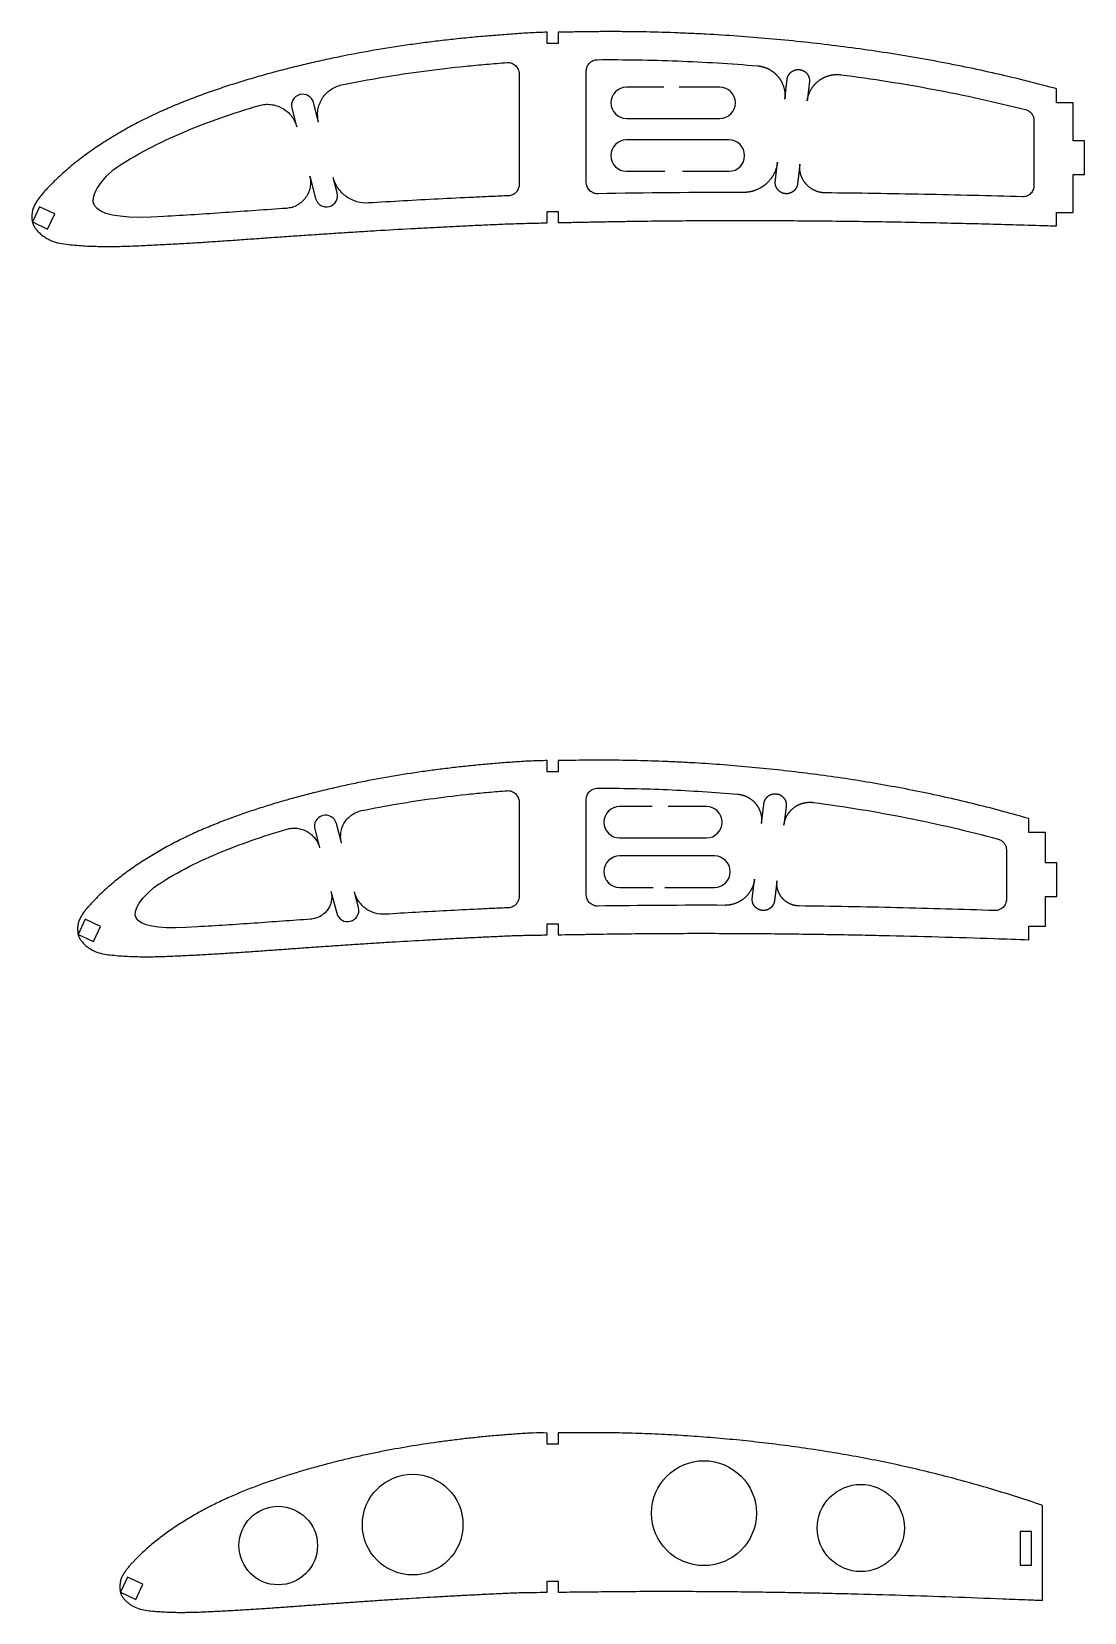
# Model space of a CAD drawing. Header units: millimetres. Extents: x -11497 to 404, y -3854 to 414.
# Drawn here: x -10089.3 to -9901.4, y -3853.9 to -3571.8 of the extents above; entities that cross this region are included whole.
import ezdxf

# ---------------------------------------------------------------- set-up
doc = ezdxf.new("R2010")
doc.units = ezdxf.units.MM

msp = doc.modelspace()

# ---------------------------------------------------------------- linework, layer by layer
for points in [[(-10038.107, -3587.9514), (-10039.0204, -3584.4851, 1), (-10042.8884, -3585.5044), (-10042.0265, -3588.7751)], [(-9976.4555, -3581.7278), (-9983.1442, -3581.7278, 1), (-9983.1442, -3587.3278), (-9966.4951, -3587.3278, 1), (-9966.4951, -3581.7278), (-9973.7644, -3581.7278)], [(-9973.1544, -3596.7364), (-9964.8519, -3596.7364, 1), (-9964.8519, -3591.1364), (-9983.1442, -3591.1364, 1), (-9983.1442, -3596.7364), (-9976.312, -3596.7364)], [(-10039.6986, -3597.609), (-10038.6458, -3601.6038, 1), (-10034.7779, -3600.5846), (-10035.4939, -3597.8676)], [(-10034.0219, -3716.6175), (-10034.9333, -3713.1545, 1), (-10038.8016, -3714.1725), (-10037.9384, -3717.4523)], [(-9978.5331, -3710.1186), (-9984.3843, -3710.1186, 1), (-9984.3843, -3715.7186), (-9968.8743, -3715.7186, 1), (-9968.8743, -3710.1186), (-9975.6926, -3710.1186)], [(-9976.3027, -3724.5461), (-9967.4195, -3724.5461, 1), (-9967.4195, -3718.9461), (-9984.3843, -3718.9461, 1), (-9984.3843, -3724.5461), (-9978.3522, -3724.5461)], [(-10035.8955, -3725.215), (-10034.8542, -3729.1718, 1), (-10030.9859, -3728.1538), (-10031.7132, -3725.3903)]]:
    msp.add_lwpolyline(points, format="xyb")
at = {"color": 7, "linetype": 'Continuous', "lineweight": 25}
for points in [[(-10086.48, -3607.043), (-10085.2121, -3604.324), (-10087.9311, -3603.0562), (-10089.1989, -3605.7751)], [(-10078.3055, -3734.2268), (-10077.0377, -3731.5079), (-10079.7566, -3730.2401), (-10081.0245, -3732.959)], [(-10070.7599, -3851.6274), (-10069.4921, -3848.9084), (-10072.211, -3847.6406), (-10073.4788, -3850.3595)]]:
    msp.add_lwpolyline(points, close=True, dxfattribs=at)
msp.add_lwpolyline([(-9912.8565, -3845.536), (-9910.8565, -3845.536), (-9910.8565, -3839.536), (-9912.8565, -3839.536)], close=True)
for centre, radius in [((-9969.3142, -3836.2406), 9.3645), ((-10021.3142, -3838.2799), 8.9823), ((-9941.3142, -3838.8832), 7.7749), ((-10045.3142, -3842.0196), 7.0081)]:
    msp.add_circle(centre, radius)
for points, knots in [([(-9906.3985, -3582.0063), (-9906.3985, -3582.8396), (-9906.3985, -3583.6729), (-9906.3985, -3584.5063), (-9905.3985, -3584.5063), (-9904.3985, -3584.5063), (-9903.3985, -3584.5063), (-9903.3985, -3586.7824), (-9903.3985, -3589.0585), (-9903.3985, -3591.3346), (-9902.7318, -3591.3346), (-9902.0651, -3591.3346), (-9901.3985, -3591.3346), (-9901.3985, -3593.3346), (-9901.3985, -3595.3346), (-9901.3985, -3597.3346), (-9902.0651, -3597.3346), (-9902.7318, -3597.3346), (-9903.3985, -3597.3346), (-9903.3985, -3599.5822), (-9903.3985, -3601.8297), (-9903.3985, -3604.0773), (-9904.3985, -3604.0773), (-9905.3985, -3604.0773), (-9906.3985, -3604.0773), (-9906.3985, -3604.8792), (-9906.3985, -3605.6811), (-9906.3985, -3606.483), (-9907.3985, -3606.452), (-9912.0555, -3606.3097), (-9920.3701, -3606.0762), (-9929.514, -3605.8695), (-9936.8293, -3605.7384), (-9942.3157, -3605.6572), (-9947.8021, -3605.5928), (-9953.2883, -3605.5488), (-9958.7741, -3605.522), (-9964.2595, -3605.5159), (-9969.7444, -3605.5307), (-9975.2286, -3605.5699), (-9979.798, -3605.6212), (-9983.4531, -3605.6739), (-9986.1941, -3605.7211), (-9988.4781, -3605.763), (-9990.305, -3605.803), (-9992.1319, -3605.8394), (-9993.8015, -3605.8732), (-9995.0145, -3605.8964), (-9995.3142, -3605.9022), (-9995.3142, -3605.2491), (-9995.3142, -3604.5959), (-9995.3142, -3603.9428), (-9995.9809, -3603.9428), (-9996.6476, -3603.9428), (-9997.3142, -3603.9428), (-9997.3142, -3604.6095), (-9997.3142, -3605.2761), (-9997.3142, -3605.9428), (-9998.283, -3605.9638), (-9999.7623, -3605.9954), (-10001.7522, -3606.0434), (-10003.2843, -3606.0875), (-10004.8159, -3606.1442), (-10006.347, -3606.2132), (-10007.878, -3606.2818), (-10009.9195, -3606.3711), (-10012.4707, -3606.4929), (-10015.5317, -3606.6446), (-10018.5922, -3606.8027), (-10022.672, -3607.0245), (-10026.7509, -3607.2591), (-10030.8286, -3607.5086), (-10033.8864, -3607.7014), (-10036.9437, -3607.9001), (-10040.0004, -3608.1045), (-10043.0568, -3608.3138), (-10046.1128, -3608.527), (-10049.1684, -3608.7433), (-10052.224, -3608.9599), (-10055.2797, -3609.1728), (-10058.3359, -3609.3768), (-10061.393, -3609.5669), (-10063.9415, -3609.7094), (-10065.9806, -3609.816), (-10067.5101, -3609.8928), (-10069.0398, -3609.9666), (-10070.5696, -3610.0358), (-10072.0998, -3610.0952), (-10073.6306, -3610.1412), (-10075.1618, -3610.1635), (-10076.6933, -3610.1624), (-10078.2243, -3610.1275), (-10079.7544, -3610.0643), (-10081.2822, -3609.9576), (-10082.8071, -3609.8175), (-10084.3252, -3609.6073), (-10085.5562, -3609.2518), (-10086.4791, -3608.8127), (-10087.0254, -3608.4821), (-10087.4369, -3608.1804), (-10087.8345, -3607.8605), (-10088.2015, -3607.505), (-10088.4887, -3607.1634), (-10088.6431, -3606.9609), (-10088.7516, -3606.8037), (-10088.8512, -3606.6407), (-10088.9397, -3606.4713), (-10089.0186, -3606.2973), (-10089.0977, -3606.1242), (-10089.1671, -3605.9475), (-10089.213, -3605.7631), (-10089.2486, -3605.5764), (-10089.275, -3605.3874), (-10089.2936, -3605.1974), (-10089.3088, -3604.9428), (-10089.3137, -3604.6234), (-10089.2786, -3604.3057), (-10089.2441, -3604.0537), (-10089.206, -3603.8664), (-10089.1572, -3603.6815), (-10089.0831, -3603.4377), (-10088.9718, -3603.1388), (-10088.8098, -3602.792), (-10088.5702, -3602.3413), (-10088.2252, -3601.804), (-10087.7679, -3601.1897), (-10087.278, -3600.6011), (-10086.7657, -3600.032), (-10086.2363, -3599.4789), (-10085.6985, -3598.9338), (-10084.9732, -3598.2154), (-10084.046, -3597.3384), (-10082.9018, -3596.3205), (-10081.7225, -3595.3433), (-10080.5156, -3594.4006), (-10078.8725, -3593.1882), (-10076.7628, -3591.7508), (-10074.1612, -3590.1334), (-10071.4952, -3588.6247), (-10068.772, -3587.2217), (-10065.9971, -3585.9241), (-10063.1794, -3584.7223), (-10060.3297, -3583.599), (-10057.4519, -3582.5493), (-10054.5512, -3581.5647), (-10051.6301, -3580.6422), (-10048.6913, -3579.7774), (-10045.738, -3578.9637), (-10042.7716, -3578.1983), (-10039.7932, -3577.4808), (-10036.8037, -3576.8106), (-10032.8041, -3575.979), (-10027.7819, -3575.0518), (-10022.7347, -3574.2695), (-10018.6853, -3573.7237), (-10015.6428, -3573.3553), (-10012.5959, -3573.0246), (-10009.5453, -3572.7275), (-10006.4905, -3572.4762), (-10003.4343, -3572.2401), (-10000.3756, -3572.0355), (-9998.3344, -3571.951), (-9997.3142, -3571.9287), (-9997.3142, -3572.5901), (-9997.3142, -3573.2516), (-9997.3142, -3573.9131), (-9996.6476, -3573.9131), (-9995.9809, -3573.9131), (-9995.3142, -3573.9131), (-9995.3142, -3573.2464), (-9995.3142, -3572.5798), (-9995.3142, -3571.9131), (-9995.0367, -3571.9105), (-9993.8149, -3571.8982), (-9991.649, -3571.869), (-9988.8167, -3571.8222), (-9985.9839, -3571.8124), (-9983.1512, -3571.8219), (-9979.3745, -3571.8759), (-9975.5988, -3571.9777), (-9971.8249, -3572.1317), (-9968.0524, -3572.3171), (-9963.3403, -3572.6131), (-9957.6925, -3573.0632), (-9952.0535, -3573.6113), (-9946.4242, -3574.2528), (-9940.8069, -3574.9915), (-9935.2034, -3575.8291), (-9927.755, -3577.0896), (-9918.4944, -3578.9444), (-9910.7841, -3580.8299), (-9906.767, -3581.9067), (-9906.3985, -3582.0063)], [0, 0, 0, 0, 1, 1, 1, 2, 2, 2, 3, 3, 3, 4, 4, 4, 5, 5, 5, 6, 6, 6, 7, 7, 7, 8, 8, 8, 9, 9, 9, 9.00806681, 9.03756384, 9.06706087, 9.08180938, 9.0965579, 9.11130641, 9.12605492, 9.14080344, 9.15555195, 9.17030047, 9.18504898, 9.19979749, 9.20717175, 9.21454601, 9.22192026, 9.22560739, 9.22929452, 9.23666878, 9.23908846, 9.23908846, 9.23908846, 10.23908846, 10.23908846, 10.23908846, 11.23908846, 11.23908846, 11.23908846, 12.23908846, 12.23908846, 12.23908846, 12.24691098, 12.25103635, 12.25516172, 12.25928709, 12.26341246, 12.26753784, 12.27166321, 12.27991395, 12.28816469, 12.29641544, 12.30466618, 12.32116766, 12.32941841, 12.33766915, 12.34591989, 12.35417064, 12.36242138, 12.37067212, 12.37892287, 12.38717361, 12.39542435, 12.40367509, 12.41192584, 12.42017658, 12.42430195, 12.42842732, 12.43255269, 12.43667807, 12.44080344, 12.44492881, 12.44905418, 12.45317955, 12.45730492, 12.46143029, 12.46555567, 12.46968104, 12.47380641, 12.47793178, 12.47999447, 12.48205715, 12.4830885, 12.48411984, 12.48618252, 12.48721387, 12.48772954, 12.48824521, 12.48876088, 12.48927655, 12.48979222, 12.4903079, 12.49082357, 12.49133924, 12.49185491, 12.49237058, 12.49288625, 12.49340192, 12.49443327, 12.49546461, 12.49598028, 12.49649595, 12.49701162, 12.4975273, 12.49855864, 12.49958998, 12.50062132, 12.50268401, 12.5047467, 12.50680938, 12.50887207, 12.51093475, 12.51299744, 12.51506012, 12.5191855, 12.52331087, 12.52743624, 12.53156161, 12.53568698, 12.54393772, 12.55218847, 12.56043921, 12.56868995, 12.5769407, 12.58519144, 12.59344218, 12.60169293, 12.60994367, 12.61819441, 12.62644515, 12.6346959, 12.64294664, 12.65119738, 12.65944813, 12.66769887, 12.68420036, 12.70070184, 12.70895258, 12.71720333, 12.72545407, 12.73370481, 12.74195556, 12.7502063, 12.75845704, 12.76670778, 12.76670778, 12.76670778, 13.76670778, 13.76670778, 13.76670778, 14.76670778, 14.76670778, 14.76670778, 15.76670778, 15.76670778, 15.76670778, 15.77130115, 15.78692615, 15.80255115, 15.81817615, 15.83380115, 15.84942615, 15.88067615, 15.89630115, 15.91192615, 15.94317615, 15.97442615, 16.00567615, 16.03692615, 16.06817615, 16.09942615, 16.13067615, 16.19317615, 16.25567615, 16.26199408, 16.26199408, 16.26199408, 16.26199408]), ([(-10033.9914, -3581.335), (-10029.1163, -3580.3288), (-10024.2158, -3579.5106), (-10016.8328, -3578.5239), (-10014.3661, -3578.2373), (-10010.6592, -3577.8582), (-10009.4224, -3577.7411), (-10006.9456, -3577.5289), (-10005.7063, -3577.4304), (-10004.4664, -3577.3358), (-10004.3283, -3577.3253), (-10004.1915, -3577.3291), (-10003.9205, -3577.3644), (-10003.7848, -3577.3965), (-10003.5258, -3577.4869), (-10003.4022, -3577.5448), (-10003.1666, -3577.6863), (-10003.0554, -3577.7699), (-10002.7548, -3578.0483), (-10002.5916, -3578.2778), (-10002.4271, -3578.6536), (-10002.3846, -3578.7866), (-10002.3285, -3579.0552), (-10002.3142, -3579.1915), (-10002.3142, -3579.33), (-10002.3142, -3585.9266), (-10002.3142, -3592.5231), (-10002.3142, -3599.1196), (-10002.3142, -3599.2485), (-10002.3266, -3599.3754), (-10002.375, -3599.6251), (-10002.4115, -3599.7491), (-10002.5073, -3599.9867), (-10002.566, -3600.0995), (-10002.7044, -3600.3135), (-10002.7852, -3600.4153), (-10002.962, -3600.599), (-10003.0585, -3600.6819), (-10003.2677, -3600.8292), (-10003.3803, -3600.8932), (-10003.7285, -3601.0492), (-10003.9825, -3601.1092), (-10004.2403, -3601.1187), (-10005.2807, -3601.1572), (-10006.3207, -3601.2058), (-10008.4008, -3601.2988), (-10009.4409, -3601.3437), (-10012.5608, -3601.4885), (-10014.6404, -3601.5919), (-10020.8787, -3601.9118), (-10025.0365, -3602.1455), (-10029.1933, -3602.3984)], [0, 0, 0, 0, 0.5, 0.5, 0.75, 0.75, 0.875, 0.875, 1, 1, 1, 1.125, 1.125, 1.25, 1.25, 1.375, 1.375, 1.5, 1.5, 1.75, 1.75, 1.875, 1.875, 2, 2, 2, 3, 3, 3, 3.125, 3.125, 3.25, 3.25, 3.375, 3.375, 3.5, 3.5, 3.625, 3.625, 3.75, 3.75, 4, 4, 4, 4.125, 4.125, 4.25, 4.25, 4.5, 4.5, 5, 5, 5, 5]), ([(-9962.28, -3600.5181), (-9970.9459, -3600.5131), (-9979.611, -3600.5889), (-9988.2752, -3600.758), (-9988.4089, -3600.7607), (-9988.5406, -3600.7499), (-9988.8001, -3600.703), (-9988.9294, -3600.6661), (-9989.1758, -3600.5681), (-9989.2929, -3600.5076), (-9989.5149, -3600.3633), (-9989.6199, -3600.279), (-9989.9027, -3600.0019), (-9990.0553, -3599.7771), (-9990.2599, -3599.2911), (-9990.3142, -3599.0254), (-9990.3142, -3598.7579), (-9990.3142, -3592.1133), (-9990.3142, -3585.4687), (-9990.3142, -3578.8241), (-9990.3142, -3578.6927), (-9990.3014, -3578.5635), (-9990.2512, -3578.3093), (-9990.2132, -3578.183), (-9990.1139, -3577.9419), (-9990.0531, -3577.8275), (-9989.9096, -3577.6109), (-9989.826, -3577.5082), (-9989.5519, -3577.2318), (-9989.3309, -3577.0824), (-9988.8537, -3576.8809), (-9988.593, -3576.8263), (-9988.3302, -3576.8242), (-9983.5623, -3576.7861), (-9978.7984, -3576.8625), (-9969.2784, -3577.2319), (-9964.5222, -3577.5237), (-9959.7698, -3577.9197)], [0, 0, 0, 0, 1, 1, 1, 1.125, 1.125, 1.25, 1.25, 1.375, 1.375, 1.5, 1.5, 1.75, 1.75, 2, 2, 2, 3, 3, 3, 3.125, 3.125, 3.25, 3.25, 3.375, 3.375, 3.5, 3.5, 3.75, 3.75, 4, 4, 4, 4.5, 4.5, 5, 5, 5, 5]), ([(-9944.8485, -3579.5078), (-9939.2722, -3580.2309), (-9933.7351, -3581.0968), (-9922.7525, -3583.1632), (-9917.3072, -3584.3642), (-9911.9078, -3585.7325), (-9911.6921, -3585.7871), (-9911.4913, -3585.8753), (-9911.1191, -3586.1182), (-9910.9573, -3586.2671), (-9910.6844, -3586.6172), (-9910.5794, -3586.811), (-9910.4351, -3587.2304), (-9910.3985, -3587.4485), (-9910.3985, -3587.671), (-9910.3985, -3591.5475), (-9910.3985, -3595.4239), (-9910.3985, -3599.3003), (-9910.3985, -3599.4348), (-9910.4119, -3599.5669), (-9910.4645, -3599.8269), (-9910.5044, -3599.9561), (-9910.6082, -3600.2016), (-9910.6718, -3600.3179), (-9910.822, -3600.5378), (-9910.9092, -3600.6413), (-9911.1947, -3600.9187), (-9911.4246, -3601.0664), (-9911.7952, -3601.2108), (-9911.9249, -3601.247), (-9912.1886, -3601.2927), (-9912.3217, -3601.3022), (-9912.4561, -3601.2984), (-9918.3207, -3601.1293), (-9924.1861, -3600.9814), (-9935.9188, -3600.7449), (-9941.786, -3600.6547), (-9947.6543, -3600.5963)], [0, 0, 0, 0, 0.5, 0.5, 1, 1, 1, 1.25, 1.25, 1.5, 1.5, 1.75, 1.75, 2, 2, 2, 3, 3, 3, 3.125, 3.125, 3.25, 3.25, 3.375, 3.375, 3.5, 3.5, 3.75, 3.75, 3.875, 3.875, 4, 4, 4, 4.5, 4.5, 5, 5, 5, 5]), ([(-10038.1031, -3587.9662), (-10038.1967, -3587.6112), (-10038.2526, -3587.2529), (-10038.2823, -3586.7105), (-10038.2831, -3586.5289), (-10038.266, -3586.1641), (-10038.2479, -3585.9809), (-10038.167, -3585.4414), (-10038.0775, -3585.0908), (-10037.8897, -3584.5784), (-10037.8176, -3584.4089), (-10037.6577, -3584.0807), (-10037.5699, -3583.9218), (-10037.2838, -3583.4601), (-10037.0626, -3583.1721), (-10036.5583, -3582.639), (-10036.2835, -3582.4025), (-10035.69, -3581.9874), (-10035.3676, -3581.8074), (-10034.6983, -3581.5189), (-10034.3514, -3581.4093), (-10033.9919, -3581.3351)], [0, 0, 0, 0, 0.125, 0.125, 0.1875, 0.1875, 0.25, 0.25, 0.375, 0.375, 0.4375, 0.4375, 0.5, 0.5, 0.625, 0.625, 0.75, 0.75, 0.875, 0.875, 1, 1, 1, 1]), ([(-10065.7402, -3604.7952), (-10078.6177, -3605.6937), (-10081.6297, -3602.9144), (-10074.7761, -3596.4573), (-10074.7761, -3596.4573), (-10074.776, -3596.4574), (-10074.7759, -3596.4574), (-10072.7772, -3595.1165), (-10070.7248, -3593.8971), (-10066.5269, -3591.6692), (-10064.3795, -3590.665), (-10060.0114, -3588.8225), (-10057.7935, -3587.9781), (-10053.3053, -3586.4077), (-10051.0349, -3585.6822), (-10048.7423, -3585.0069)], [0, 0, 0, 0, 1, 1, 1, 2, 2, 2, 2.25, 2.25, 2.5, 2.5, 2.75, 2.75, 3, 3, 3, 3]), ([(-10048.7411, -3585.0066), (-10048.3944, -3584.9044), (-10048.0433, -3584.8386), (-10047.5106, -3584.7921), (-10047.3319, -3584.7854), (-10046.9726, -3584.7899), (-10046.7915, -3584.8014), (-10046.2574, -3584.862), (-10045.909, -3584.9372), (-10045.2279, -3585.157), (-10044.8943, -3585.303), (-10044.2725, -3585.6528), (-10043.9803, -3585.8575), (-10043.4341, -3586.3288), (-10043.1874, -3586.5896), (-10042.8601, -3587.0124), (-10042.7579, -3587.1588), (-10042.5675, -3587.463), (-10042.4792, -3587.6214), (-10042.2404, -3588.1053), (-10042.1145, -3588.4412), (-10042.0223, -3588.7908)], [0, 0, 0, 0, 0.125, 0.125, 0.1875, 0.1875, 0.25, 0.25, 0.375, 0.375, 0.5, 0.5, 0.625, 0.625, 0.75, 0.75, 0.8125, 0.8125, 0.875, 0.875, 1, 1, 1, 1]), ([(-10039.7051, -3597.584), (-10039.6182, -3597.9137), (-10039.5691, -3598.2469), (-10039.5437, -3598.9196), (-10039.5686, -3599.2628), (-10039.691, -3599.9253), (-10039.7877, -3600.2476), (-10040.054, -3600.8737), (-10040.2203, -3601.1686), (-10040.6123, -3601.7154), (-10040.8421, -3601.9712), (-10041.3453, -3602.4203), (-10041.6191, -3602.6157), (-10042.0636, -3602.864), (-10042.2171, -3602.9389), (-10042.528, -3603.0701), (-10042.6864, -3603.1268), (-10043.1697, -3603.2709), (-10043.5057, -3603.3324), (-10043.8459, -3603.3559)], [0, 0, 0, 0, 0.125, 0.125, 0.25, 0.25, 0.375, 0.375, 0.5, 0.5, 0.625, 0.625, 0.75, 0.75, 0.8125, 0.8125, 0.875, 0.875, 1, 1, 1, 1]), ([(-10029.1937, -3602.3984), (-10029.9022, -3602.4415), (-10030.599, -3602.3637), (-10031.6203, -3602.0669), (-10031.9474, -3601.9402), (-10032.5761, -3601.633), (-10032.8787, -3601.4518), (-10033.4526, -3601.0366), (-10033.7178, -3600.8071), (-10034.2063, -3600.3061), (-10034.4307, -3600.0329), (-10035.0305, -3599.1574), (-10035.3213, -3598.5227), (-10035.5022, -3597.8363)], [0, 0, 0, 0, 0.25, 0.25, 0.375, 0.375, 0.5, 0.5, 0.625, 0.625, 0.75, 0.75, 1, 1, 1, 1]), ([(-10043.8443, -3603.3558), (-10047.4921, -3603.6087), (-10051.1392, -3603.8731), (-10056.6111, -3604.2504), (-10058.4354, -3604.3721), (-10062.085, -3604.5977), (-10063.9105, -3604.7001), (-10065.7365, -3604.795)], [0, 0, 0, 0, 0.5, 0.5, 0.75, 0.75, 1, 1, 1, 1]), ([(-9911.3136, -3712.2703), (-9911.3136, -3713.1036), (-9911.3136, -3713.9369), (-9911.3136, -3714.7703), (-9910.3136, -3714.7703), (-9909.3136, -3714.7703), (-9908.3136, -3714.7703), (-9908.3136, -3716.5649), (-9908.3136, -3718.3595), (-9908.3136, -3720.1541), (-9907.6469, -3720.1541), (-9906.9803, -3720.1541), (-9906.3136, -3720.1541), (-9906.3136, -3722.1541), (-9906.3136, -3724.1541), (-9906.3136, -3726.1541), (-9906.9803, -3726.1541), (-9907.6469, -3726.1541), (-9908.3136, -3726.1541), (-9908.3136, -3727.9341), (-9908.3136, -3729.7141), (-9908.3136, -3731.4942), (-9909.3136, -3731.4942), (-9910.3136, -3731.4942), (-9911.3136, -3731.4942), (-9911.3136, -3732.2923), (-9911.3136, -3733.0905), (-9911.3136, -3733.8886), (-9913.3777, -3733.8168), (-9918.7586, -3733.6339), (-9927.4574, -3733.3655), (-9935.7522, -3733.155), (-9942.3894, -3733.0174), (-9947.368, -3732.9295), (-9952.3473, -3732.8568), (-9957.3275, -3732.8031), (-9962.3084, -3732.7644), (-9967.2902, -3732.7448), (-9972.2729, -3732.7437), (-9977.2565, -3732.7654), (-9981.4102, -3732.8), (-9984.7336, -3732.8383), (-9987.2264, -3732.8733), (-9989.3039, -3732.9073), (-9990.966, -3732.9378), (-9992.6282, -3732.9608), (-9994.0776, -3732.9792), (-9995.1116, -3732.9935), (-9995.3142, -3732.9964), (-9995.3142, -3732.341), (-9995.3142, -3731.6857), (-9995.3142, -3731.0304), (-9995.9809, -3731.0304), (-9996.6476, -3731.0304), (-9997.3142, -3731.0304), (-9997.3142, -3731.6971), (-9997.3142, -3732.3637), (-9997.3142, -3733.0304), (-9998.2062, -3733.0481), (-9999.563, -3733.069), (-10001.3849, -3733.1028), (-10002.7798, -3733.1372), (-10004.1744, -3733.1875), (-10005.5685, -3733.2534), (-10006.9626, -3733.318), (-10008.8218, -3733.4001), (-10011.1453, -3733.5144), (-10013.9337, -3733.6558), (-10016.722, -3733.8026), (-10020.4396, -3734.009), (-10024.1571, -3734.227), (-10027.8742, -3734.459), (-10030.6619, -3734.6379), (-10033.4495, -3734.8224), (-10036.237, -3735.0119), (-10039.0243, -3735.2061), (-10041.8115, -3735.4043), (-10044.5988, -3735.6048), (-10047.3862, -3735.8056), (-10050.174, -3736.0033), (-10052.9624, -3736.1929), (-10055.7519, -3736.3697), (-10058.0775, -3736.5022), (-10059.9383, -3736.6017), (-10061.3341, -3736.6735), (-10062.7301, -3736.7428), (-10064.1263, -3736.8073), (-10065.523, -3736.8629), (-10066.9201, -3736.9066), (-10068.3177, -3736.9271), (-10069.7156, -3736.9271), (-10071.1131, -3736.8949), (-10072.5099, -3736.8381), (-10073.9044, -3736.7395), (-10075.2966, -3736.6127), (-10076.6815, -3736.4138), (-10077.802, -3736.0768), (-10078.6383, -3735.6633), (-10079.1335, -3735.3558), (-10079.5045, -3735.074), (-10079.8634, -3734.777), (-10080.1924, -3734.4462), (-10080.448, -3734.1289), (-10080.5838, -3733.9402), (-10080.6788, -3733.7939), (-10080.7655, -3733.6426), (-10080.8424, -3733.4859), (-10080.9102, -3733.3252), (-10080.9755, -3733.1642), (-10081.0299, -3732.9995), (-10081.0627, -3732.8291), (-10081.0875, -3732.6573), (-10081.1055, -3732.484), (-10081.1174, -3732.3102), (-10081.1271, -3732.0776), (-10081.1326, -3731.786), (-10081.1023, -3731.4959), (-10081.0784, -3731.2649), (-10081.0481, -3731.093), (-10081.007, -3730.9233), (-10080.9442, -3730.6994), (-10080.8483, -3730.4243), (-10080.7043, -3730.106), (-10080.4914, -3729.6914), (-10080.1808, -3729.1981), (-10079.7675, -3728.6342), (-10079.3234, -3728.0943), (-10078.8578, -3727.5728), (-10078.3757, -3727.0668), (-10077.8862, -3726.5679), (-10077.2253, -3725.9108), (-10076.3806, -3725.1085), (-10075.3381, -3724.1768), (-10074.2631, -3723.283), (-10073.163, -3722.4203), (-10071.6651, -3721.3109), (-10069.7408, -3719.9966), (-10067.3685, -3718.5164), (-10064.9361, -3717.1372), (-10062.4522, -3715.8536), (-10059.9205, -3714.6673), (-10057.3498, -3713.5685), (-10054.7503, -3712.5404), (-10052.1246, -3711.5814), (-10049.4787, -3710.6806), (-10046.814, -3709.8373), (-10044.1335, -3709.0463), (-10041.4398, -3708.3023), (-10038.7345, -3707.6024), (-10036.0185, -3706.9462), (-10033.2925, -3706.3334), (-10029.6459, -3705.5729), (-10025.0676, -3704.7253), (-10020.4677, -3704.0096), (-10016.7779, -3703.5103), (-10014.006, -3703.1736), (-10011.2305, -3702.8705), (-10008.452, -3702.5992), (-10005.6702, -3702.3676), (-10002.8876, -3702.1507), (-10000.1021, -3701.9778), (-9998.243, -3701.9287), (-9997.3142, -3701.9287), (-9997.3142, -3702.5897), (-9997.3142, -3703.2506), (-9997.3142, -3703.9116), (-9996.6476, -3703.9116), (-9995.9809, -3703.9116), (-9995.3142, -3703.9116), (-9995.3142, -3703.245), (-9995.3142, -3702.5783), (-9995.3142, -3701.9116), (-9995.1231, -3701.91), (-9994.0743, -3701.9012), (-9992.1677, -3701.8818), (-9989.5946, -3701.8446), (-9987.0212, -3701.8443), (-9984.4479, -3701.8594), (-9981.0172, -3701.9194), (-9977.5875, -3702.0209), (-9974.1596, -3702.1712), (-9970.733, -3702.3493), (-9966.4532, -3702.6304), (-9961.3238, -3703.0537), (-9956.2024, -3703.5659), (-9951.0903, -3704.1634), (-9945.9893, -3704.8485), (-9940.901, -3705.6231), (-9934.1378, -3706.7873), (-9925.7298, -3708.4952), (-9917.5754, -3710.5127), (-9912.7898, -3711.8451), (-9911.3136, -3712.2703)], [0, 0, 0, 0, 1, 1, 1, 2, 2, 2, 3, 3, 3, 4, 4, 4, 5, 5, 5, 6, 6, 6, 7, 7, 7, 8, 8, 8, 9, 9, 9, 9.01835621, 9.04785323, 9.07735026, 9.09209878, 9.10684729, 9.1215958, 9.13634432, 9.15109283, 9.16584135, 9.18058986, 9.19533837, 9.21008689, 9.21746115, 9.2248354, 9.23220966, 9.23589679, 9.23958392, 9.24695817, 9.24875627, 9.24875627, 9.24875627, 10.24875627, 10.24875627, 10.24875627, 11.24875627, 11.24875627, 11.24875627, 12.24875627, 12.24875627, 12.24875627, 12.25666916, 12.26079453, 12.2649199, 12.26904527, 12.27317064, 12.27729601, 12.28142138, 12.28967213, 12.29792287, 12.30617361, 12.31442436, 12.33092584, 12.33917659, 12.34742733, 12.35567807, 12.36392881, 12.37217956, 12.3804303, 12.38868104, 12.39693179, 12.40518253, 12.41343327, 12.42168402, 12.42993476, 12.43406013, 12.4381855, 12.44231087, 12.44643624, 12.45056162, 12.45468699, 12.45881236, 12.46293773, 12.4670631, 12.47118847, 12.47531384, 12.47943922, 12.48356459, 12.48768996, 12.48975264, 12.49181533, 12.49284667, 12.49387802, 12.4959407, 12.49697204, 12.49748772, 12.49800339, 12.49851906, 12.49903473, 12.4995504, 12.50006607, 12.50058174, 12.50109742, 12.50161309, 12.50212876, 12.50264443, 12.5031601, 12.50419144, 12.50522279, 12.50573846, 12.50625413, 12.5067698, 12.50728547, 12.50831682, 12.50934816, 12.5103795, 12.51244219, 12.51450487, 12.51656756, 12.51863025, 12.52069293, 12.52275562, 12.5248183, 12.52894367, 12.53306905, 12.53719442, 12.54131979, 12.54544516, 12.5536959, 12.56194665, 12.57019739, 12.57844813, 12.58669887, 12.59494962, 12.60320036, 12.6114511, 12.61970185, 12.62795259, 12.63620333, 12.64445408, 12.65270482, 12.66095556, 12.6692063, 12.67745705, 12.69395853, 12.71046002, 12.71871076, 12.72696151, 12.73521225, 12.74346299, 12.75171373, 12.75996448, 12.76821522, 12.77646596, 12.77646596, 12.77646596, 13.77646596, 13.77646596, 13.77646596, 14.77646596, 14.77646596, 14.77646596, 15.77646596, 15.77646596, 15.77646596, 15.77994719, 15.79557219, 15.81119719, 15.82682219, 15.84244719, 15.85807219, 15.88932219, 15.90494719, 15.92057219, 15.95182219, 15.98307219, 16.01432219, 16.04557219, 16.07682219, 16.10807219, 16.13932219, 16.20182219, 16.26432219, 16.29230523, 16.29230523, 16.29230523, 16.29230523]), ([(-9965.604, -3727.7513), (-9973.1638, -3727.7261), (-9980.7232, -3727.767), (-9988.282, -3727.889), (-9988.4154, -3727.8911), (-9988.5468, -3727.88), (-9988.8056, -3727.8324), (-9988.9345, -3727.7952), (-9989.1802, -3727.6969), (-9989.2969, -3727.6361), (-9989.518, -3727.4918), (-9989.6227, -3727.4074), (-9989.9044, -3727.1304), (-9990.0564, -3726.9059), (-9990.2601, -3726.4207), (-9990.3142, -3726.1556), (-9990.3142, -3725.8887), (-9990.3142, -3720.2077), (-9990.3142, -3714.5266), (-9990.3142, -3708.8455), (-9990.3142, -3708.7136), (-9990.3013, -3708.5838), (-9990.2507, -3708.3286), (-9990.2123, -3708.2017), (-9990.1122, -3707.9598), (-9990.0509, -3707.845), (-9989.9061, -3707.6278), (-9989.8219, -3707.5249), (-9989.5457, -3707.2482), (-9989.3231, -3707.0991), (-9988.8427, -3706.8992), (-9988.5806, -3706.8459), (-9988.3167, -3706.8455), (-9986.2283, -3706.843), (-9984.1408, -3706.8608), (-9979.9677, -3706.9496), (-9977.882, -3707.0151), (-9971.6277, -3707.2854), (-9967.4617, -3707.5551), (-9963.299, -3707.9132)], [0, 0, 0, 0, 1, 1, 1, 1.125, 1.125, 1.25, 1.25, 1.375, 1.375, 1.5, 1.5, 1.75, 1.75, 2, 2, 2, 3, 3, 3, 3.125, 3.125, 3.25, 3.25, 3.375, 3.375, 3.5, 3.5, 3.75, 3.75, 4, 4, 4, 4.25, 4.25, 4.5, 4.5, 5, 5, 5, 5]), ([(-10030.4282, -3710.8461), (-10026.1411, -3709.964), (-10021.8324, -3709.2415), (-10015.3417, -3708.3631), (-10013.1733, -3708.1062), (-10009.9147, -3707.7653), (-10008.8275, -3707.659), (-10006.6506, -3707.465), (-10005.561, -3707.3761), (-10004.471, -3707.2903), (-10004.3328, -3707.2795), (-10004.1958, -3707.283), (-10003.9243, -3707.3178), (-10003.7883, -3707.3497), (-10003.5288, -3707.4397), (-10003.4049, -3707.4976), (-10003.1688, -3707.6389), (-10003.0574, -3707.7225), (-10002.756, -3708.0009), (-10002.5923, -3708.2306), (-10002.4274, -3708.6069), (-10002.3848, -3708.74), (-10002.3285, -3709.0089), (-10002.3142, -3709.1455), (-10002.3142, -3709.2842), (-10002.3142, -3714.9189), (-10002.3142, -3720.5535), (-10002.3142, -3726.1882), (-10002.3142, -3726.3168), (-10002.3265, -3726.4434), (-10002.3747, -3726.6925), (-10002.4111, -3726.8163), (-10002.5065, -3727.0534), (-10002.5649, -3727.1661), (-10002.7027, -3727.3797), (-10002.7831, -3727.4815), (-10002.9592, -3727.6651), (-10003.0553, -3727.7479), (-10003.2637, -3727.8953), (-10003.376, -3727.9594), (-10003.723, -3728.1161), (-10003.9762, -3728.1766), (-10004.2333, -3728.187), (-10005.1496, -3728.2242), (-10006.0654, -3728.2702), (-10007.8975, -3728.3536), (-10008.8136, -3728.394), (-10011.5614, -3728.5263), (-10013.393, -3728.6198), (-10018.8873, -3728.908), (-10022.5493, -3729.1182), (-10026.2104, -3729.3446)], [0, 0, 0, 0, 0.5, 0.5, 0.75, 0.75, 0.875, 0.875, 1, 1, 1, 1.125, 1.125, 1.25, 1.25, 1.375, 1.375, 1.5, 1.5, 1.75, 1.75, 1.875, 1.875, 2, 2, 2, 3, 3, 3, 3.125, 3.125, 3.25, 3.25, 3.375, 3.375, 3.5, 3.5, 3.625, 3.625, 3.75, 3.75, 4, 4, 4, 4.125, 4.125, 4.25, 4.25, 4.5, 4.5, 5, 5, 5, 5]), ([(-9949.778, -3709.3889), (-9944.1835, -3710.1293), (-9938.6329, -3711.0285), (-9927.6356, -3713.2014), (-9922.1891, -3714.4762), (-9916.793, -3715.9328), (-9916.5807, -3715.9901), (-9916.3835, -3716.0798), (-9916.0187, -3716.324), (-9915.8601, -3716.4728), (-9915.5933, -3716.8204), (-9915.4904, -3717.0129), (-9915.3496, -3717.4271), (-9915.3136, -3717.6436), (-9915.3136, -3717.8635), (-9915.3136, -3720.8029), (-9915.3136, -3723.7423), (-9915.3136, -3726.6817), (-9915.3136, -3726.8165), (-9915.3271, -3726.949), (-9915.38, -3727.2096), (-9915.4201, -3727.3391), (-9915.5244, -3727.5851), (-9915.5882, -3727.7017), (-9915.7392, -3727.9218), (-9915.8268, -3728.0255), (-9916.1135, -3728.3029), (-9916.3444, -3728.4504), (-9916.7163, -3728.5941), (-9916.8466, -3728.63), (-9917.111, -3728.6749), (-9917.2444, -3728.684), (-9917.3791, -3728.6796), (-9923.2025, -3728.4887), (-9929.0266, -3728.3183), (-9940.677, -3728.0413), (-9946.5032, -3727.9325), (-9952.3307, -3727.8587)], [0, 0, 0, 0, 0.5, 0.5, 1, 1, 1, 1.25, 1.25, 1.5, 1.5, 1.75, 1.75, 2, 2, 2, 3, 3, 3, 3.125, 3.125, 3.25, 3.25, 3.375, 3.375, 3.5, 3.5, 3.75, 3.75, 3.875, 3.875, 4, 4, 4, 4.5, 4.5, 5, 5, 5, 5]), ([(-10034.0185, -3716.6306), (-10034.1, -3716.3208), (-10034.1487, -3716.0081), (-10034.183, -3715.377), (-10034.1679, -3715.055), (-10034.0734, -3714.4274), (-10033.9952, -3714.1214), (-10033.7764, -3713.5253), (-10033.635, -3713.2358), (-10033.3019, -3712.6988), (-10033.1087, -3712.4475), (-10032.6685, -3711.9826), (-10032.4285, -3711.7764), (-10031.9104, -3711.4144), (-10031.629, -3711.2575), (-10031.0448, -3711.0061), (-10030.742, -3710.9107), (-10030.4283, -3710.8461)], [0, 0, 0, 0, 0.125, 0.125, 0.25, 0.25, 0.375, 0.375, 0.5, 0.5, 0.625, 0.625, 0.75, 0.75, 0.875, 0.875, 1, 1, 1, 1]), ([(-10059.7469, -3731.583), (-10071.2165, -3732.4654), (-10073.8087, -3730.1204), (-10067.5236, -3724.548), (-10067.5236, -3724.5481), (-10067.5235, -3724.5482), (-10067.5234, -3724.5482), (-10065.7014, -3723.3308), (-10063.8305, -3722.224), (-10060.0033, -3720.2033), (-10058.045, -3719.2939), (-10054.0631, -3717.623), (-10052.0414, -3716.857), (-10047.9506, -3715.4321), (-10045.8811, -3714.774), (-10043.7917, -3714.1611)], [0, 0, 0, 0, 1, 1, 1, 2, 2, 2, 2.25, 2.25, 2.5, 2.5, 2.75, 2.75, 3, 3, 3, 3]), ([(-10043.7918, -3714.1612), (-10043.4894, -3714.0724), (-10043.1832, -3714.0154), (-10042.5637, -3713.962), (-10042.2468, -3713.9663), (-10041.6258, -3714.0374), (-10041.3222, -3714.1032), (-10040.7283, -3714.2954), (-10040.4376, -3714.423), (-10039.8956, -3714.7284), (-10039.6409, -3714.9071), (-10039.165, -3715.3183), (-10038.9499, -3715.5459), (-10038.5696, -3716.0376), (-10038.4022, -3716.3052), (-10038.1248, -3716.8679), (-10038.0151, -3717.161), (-10037.9349, -3717.4658)], [0, 0, 0, 0, 0.125, 0.125, 0.25, 0.25, 0.375, 0.375, 0.5, 0.5, 0.625, 0.625, 0.75, 0.75, 0.875, 0.875, 1, 1, 1, 1]), ([(-10035.9012, -3725.1931), (-10035.8256, -3725.4806), (-10035.7828, -3725.771), (-10035.7608, -3726.3574), (-10035.7825, -3726.6566), (-10035.8891, -3727.2342), (-10035.9734, -3727.5151), (-10036.2054, -3728.0609), (-10036.3503, -3728.3181), (-10036.6918, -3728.7949), (-10036.8919, -3729.018), (-10037.3304, -3729.4098), (-10037.5689, -3729.5802), (-10038.0852, -3729.8692), (-10038.3585, -3729.9846), (-10038.9201, -3730.1526), (-10039.2129, -3730.2065), (-10039.5094, -3730.2274)], [0, 0, 0, 0, 0.125, 0.125, 0.25, 0.25, 0.375, 0.375, 0.5, 0.5, 0.625, 0.625, 0.75, 0.75, 0.875, 0.875, 1, 1, 1, 1]), ([(-10026.2105, -3729.3446), (-10026.8292, -3729.3829), (-10027.4379, -3729.3155), (-10028.33, -3729.057), (-10028.6157, -3728.9464), (-10029.1649, -3728.6784), (-10029.4294, -3728.5203), (-10029.9306, -3728.1578), (-10030.1623, -3727.9575), (-10030.589, -3727.52), (-10030.785, -3727.2813), (-10031.3087, -3726.5168), (-10031.5627, -3725.9625), (-10031.7204, -3725.363)], [0, 0, 0, 0, 0.25, 0.25, 0.375, 0.375, 0.5, 0.5, 0.625, 0.625, 0.75, 0.75, 1, 1, 1, 1]), ([(-10039.5095, -3730.2274), (-10042.8811, -3730.465), (-10046.252, -3730.7131), (-10051.3094, -3731.0687), (-10052.9955, -3731.1836), (-10056.3687, -3731.3965), (-10058.056, -3731.4931), (-10059.7437, -3731.5828)], [0, 0, 0, 0, 0.5, 0.5, 0.75, 0.75, 1, 1, 1, 1]), ([(-9997.3142, -3821.9287), (-9997.3142, -3822.5894), (-9997.3142, -3823.2501), (-9997.3142, -3823.9108), (-9996.6476, -3823.9108), (-9995.9809, -3823.9108), (-9995.3142, -3823.9108), (-9995.3142, -3823.2441), (-9995.3142, -3822.5775), (-9995.3142, -3821.9108), (-9995.203, -3821.9101), (-9994.3137, -3821.9044), (-9992.6465, -3821.8936), (-9990.3127, -3821.8652), (-9987.9787, -3821.8738), (-9985.6449, -3821.8941), (-9982.5335, -3821.9595), (-9979.4232, -3822.0608), (-9976.3147, -3822.2077), (-9973.2075, -3822.379), (-9969.3266, -3822.6464), (-9964.6757, -3823.045), (-9960.0322, -3823.5241), (-9955.3976, -3824.0809), (-9950.773, -3824.7165), (-9946.1602, -3825.433), (-9940.0297, -3826.5083), (-9932.4087, -3828.0805), (-9923.351, -3830.3507), (-9915.885, -3832.5431), (-9911.0738, -3834.1124), (-9909.228, -3834.7367), (-9908.8565, -3834.8632), (-9908.8565, -3840.5081), (-9908.8565, -3846.1529), (-9908.8565, -3851.7978), (-9909.7295, -3851.7616), (-9912.1042, -3851.665), (-9917.482, -3851.4532), (-9924.9894, -3851.1694), (-9933.9995, -3850.8633), (-9941.5106, -3850.6493), (-9947.5218, -3850.5057), (-9952.0316, -3850.4116), (-9956.5429, -3850.3312), (-9961.056, -3850.2685), (-9965.5708, -3850.2189), (-9970.0878, -3850.1868), (-9974.6069, -3850.171), (-9979.1284, -3850.1767), (-9982.8984, -3850.1958), (-9985.9157, -3850.2208), (-9988.1793, -3850.2445), (-9990.0663, -3850.2713), (-9991.5762, -3850.2931), (-9993.0864, -3850.3037), (-9994.3325, -3850.3089), (-9995.2011, -3850.3155), (-9995.3142, -3850.3164), (-9995.3142, -3849.6583), (-9995.3142, -3849.0002), (-9995.3142, -3848.3421), (-9995.9809, -3848.3421), (-9996.6476, -3848.3421), (-9997.3142, -3848.3421), (-9997.3142, -3849.0088), (-9997.3142, -3849.6755), (-9997.3142, -3850.3421), (-9998.1353, -3850.357), (-9999.379, -3850.3679), (-10001.0458, -3850.3884), (-10002.3142, -3850.4138), (-10003.5823, -3850.4583), (-10004.8498, -3850.5212), (-10006.1176, -3850.5821), (-10007.8085, -3850.6577), (-10009.9219, -3850.765), (-10012.4586, -3850.8969), (-10014.9958, -3851.0332), (-10018.379, -3851.2255), (-10021.7628, -3851.4281), (-10025.147, -3851.6439), (-10027.6855, -3851.81), (-10030.2241, -3851.9814), (-10032.763, -3852.1572), (-10035.302, -3852.3374), (-10037.8412, -3852.5218), (-10040.3807, -3852.7077), (-10042.9205, -3852.8939), (-10045.461, -3853.0777), (-10048.0023, -3853.254), (-10050.5447, -3853.4185), (-10052.6645, -3853.5418), (-10054.3608, -3853.6347), (-10055.6332, -3853.7019), (-10056.9058, -3853.7669), (-10058.1787, -3853.8271), (-10059.452, -3853.8792), (-10060.7258, -3853.9208), (-10062.0001, -3853.9396), (-10063.2748, -3853.9406), (-10064.549, -3853.911), (-10065.8227, -3853.8602), (-10067.0941, -3853.769), (-10068.3638, -3853.6544), (-10069.6258, -3853.466), (-10070.6443, -3853.146), (-10071.4006, -3852.7561), (-10071.8487, -3852.4699), (-10072.1823, -3852.2065), (-10072.5054, -3851.9307), (-10072.7995, -3851.6227), (-10073.0259, -3851.3278), (-10073.1445, -3851.1518), (-10073.227, -3851.0157), (-10073.3018, -3850.8751), (-10073.368, -3850.7303), (-10073.4255, -3850.5818), (-10073.4781, -3850.4319), (-10073.5187, -3850.2783), (-10073.5393, -3850.1209), (-10073.5541, -3849.9628), (-10073.5644, -3849.804), (-10073.5702, -3849.6451), (-10073.5747, -3849.4328), (-10073.5808, -3849.167), (-10073.555, -3848.9022), (-10073.5408, -3848.6907), (-10073.5177, -3848.533), (-10073.4838, -3848.3774), (-10073.4315, -3848.1716), (-10073.3497, -3847.9187), (-10073.2224, -3847.6265), (-10073.034, -3847.2454), (-10072.7553, -3846.7927), (-10072.3825, -3846.2753), (-10071.9806, -3845.7804), (-10071.5583, -3845.3028), (-10071.1198, -3844.8403), (-10070.6748, -3844.3839), (-10070.0733, -3843.7835), (-10069.3047, -3843.0501), (-10068.3563, -3842.198), (-10067.3775, -3841.3812), (-10066.3761, -3840.5923), (-10065.0121, -3839.578), (-10063.259, -3838.3772), (-10061.0983, -3837.0237), (-10058.8816, -3835.7642), (-10056.6185, -3834.5906), (-10054.3113, -3833.5072), (-10051.9686, -3832.5034), (-10049.6001, -3831.5634), (-10047.2071, -3830.688), (-10044.7965, -3829.8644), (-10042.3683, -3829.0944), (-10039.9263, -3828.3716), (-10037.4723, -3827.6918), (-10035.008, -3827.0523), (-10032.5341, -3826.4528), (-10030.0515, -3825.8929), (-10026.7307, -3825.1981), (-10022.5621, -3824.424), (-10018.3752, -3823.7697), (-10015.0173, -3823.3133), (-10012.4951, -3823.0058), (-10009.9702, -3822.7282), (-10007.4428, -3822.4809), (-10004.9131, -3822.2674), (-10002.383, -3822.068), (-9999.8496, -3821.9246), (-9998.1586, -3821.9081), (-9997.3142, -3821.9287)], [0, 0, 0, 0, 1, 1, 1, 2, 2, 2, 3, 3, 3, 3.00223526, 3.01786026, 3.03348526, 3.04911026, 3.06473526, 3.08036026, 3.11161026, 3.12723526, 3.14286026, 3.17411026, 3.20536026, 3.23661026, 3.26786026, 3.29911026, 3.33036026, 3.36161026, 3.42411026, 3.48661026, 3.54911026, 3.58036026, 3.58824373, 3.58824373, 3.58824373, 4.58824373, 4.58824373, 4.58824373, 4.59681817, 4.61156668, 4.64106371, 4.67056074, 4.70005777, 4.71480628, 4.7295548, 4.74430331, 4.75905183, 4.77380034, 4.78854885, 4.80329737, 4.81804588, 4.8327944, 4.84016865, 4.84754291, 4.85491717, 4.8586043, 4.86229142, 4.86966568, 4.87077012, 4.87077012, 4.87077012, 5.87077012, 5.87077012, 5.87077012, 6.87077012, 6.87077012, 6.87077012, 7.87077012, 7.87077012, 7.87077012, 7.87878384, 7.88290921, 7.88703458, 7.89115995, 7.89528533, 7.8994107, 7.90353607, 7.91178681, 7.92003756, 7.9282883, 7.93653904, 7.95304053, 7.96129127, 7.96954201, 7.97779276, 7.9860435, 7.99429424, 8.00254498, 8.01079573, 8.01904647, 8.02729721, 8.03554796, 8.0437987, 8.05204944, 8.05617481, 8.06030019, 8.06442556, 8.06855093, 8.0726763, 8.07680167, 8.08092704, 8.08505241, 8.08917779, 8.09330316, 8.09742853, 8.1015539, 8.10567927, 8.10980464, 8.11186733, 8.11393001, 8.11496136, 8.1159927, 8.11805539, 8.11908673, 8.1196024, 8.12011807, 8.12063374, 8.12114941, 8.12166509, 8.12218076, 8.12269643, 8.1232121, 8.12372777, 8.12424344, 8.12475912, 8.12527479, 8.12630613, 8.12733747, 8.12785314, 8.12836882, 8.12888449, 8.12940016, 8.1304315, 8.13146284, 8.13249419, 8.13455687, 8.13661956, 8.13868224, 8.14074493, 8.14280762, 8.1448703, 8.14693299, 8.15105836, 8.15518373, 8.1593091, 8.16343447, 8.16755984, 8.17581059, 8.18406133, 8.19231207, 8.20056282, 8.20881356, 8.2170643, 8.22531504, 8.23356579, 8.24181653, 8.25006727, 8.25831802, 8.26656876, 8.2748195, 8.28307025, 8.29132099, 8.29957173, 8.31607322, 8.3325747, 8.34082545, 8.34907619, 8.35732693, 8.36557768, 8.37382842, 8.38207916, 8.3903299, 8.39858065, 8.39858065, 8.39858065, 8.39858065])]:
    msp.add_open_spline(points, degree=3, knots=knots, dxfattribs=at)
for points, weights, knots in [([(-9959.7692, -3577.9197), (-9959.4082, -3577.9498), (-9959.0564, -3578.0155), (-9958.5419, -3578.1652), (-9958.3726, -3578.2237), (-9958.0385, -3578.3584), (-9957.8736, -3578.4348), (-9957.3969, -3578.6853), (-9957.0989, -3578.8821), (-9956.5427, -3579.3351), (-9956.2845, -3579.5927), (-9955.8314, -3580.1455), (-9955.6331, -3580.4431), (-9955.295, -3581.0823), (-9955.16, -3581.4154), (-9955.0088, -3581.9293), (-9954.9668, -3582.1033), (-9954.9002, -3582.4567), (-9954.8756, -3582.6368), (-9954.8295, -3583.1753), (-9954.8348, -3583.5347), (-9954.8766, -3583.8945), (-9954.7383, -3582.7122), (-9954.5999, -3581.5299), (-9954.4616, -3580.3477), (-9954.377, -3579.6205), (-9953.9402, -3579.0331), (-9953.2681, -3578.7428), (-9952.5961, -3578.4525), (-9951.869, -3578.5371), (-9951.2815, -3578.9739), (-9950.6941, -3579.4107), (-9950.4038, -3580.0827), (-9950.4884, -3580.8099), (-9950.6196, -3581.945), (-9950.7508, -3583.08), (-9950.8819, -3584.2151), (-9950.8406, -3583.8596), (-9950.7647, -3583.5141), (-9950.6013, -3583.0105), (-9950.5385, -3582.8451), (-9950.3958, -3582.5192), (-9950.3156, -3582.3584), (-9950.0547, -3581.8943), (-9949.8522, -3581.6053), (-9949.3907, -3581.0679), (-9949.1297, -3580.819), (-9948.5727, -3580.3842), (-9948.2744, -3580.1951), (-9947.6369, -3579.875), (-9947.3039, -3579.7476), (-9946.6233, -3579.5611), (-9946.271, -3579.5008), (-9945.5595, -3579.4512), (-9945.2041, -3579.4616), (-9944.8492, -3579.5077)], [1, 1, 1, 1, 1, 1, 1, 1, 1, 1, 1, 1, 1, 1, 1, 1, 1, 1, 1, 1, 1, 1, 1, 1, 1, 0.910683602523, 0.910683602523, 1, 0.910683602523, 0.910683602523, 1, 0.910683602523, 0.910683602523, 1, 1, 1, 1, 1, 1, 1, 1, 1, 1, 1, 1, 1, 1, 1, 1, 1, 1, 1, 1, 1, 1, 1], [0, 0, 0, 0, 0.125, 0.125, 0.1875, 0.1875, 0.25, 0.25, 0.375, 0.375, 0.5, 0.5, 0.625, 0.625, 0.75, 0.75, 0.8125, 0.8125, 0.875, 0.875, 1, 1, 1, 2, 2, 2, 3.04719755, 3.04719755, 3.04719755, 4.0943951, 4.0943951, 4.0943951, 5.14159265, 5.14159265, 5.14159265, 6.14159265, 6.14159265, 6.14159265, 6.26659265, 6.26659265, 6.32909265, 6.32909265, 6.39159265, 6.39159265, 6.51659265, 6.51659265, 6.64159265, 6.64159265, 6.76659265, 6.76659265, 6.89159265, 6.89159265, 7.01659265, 7.01659265, 7.14159265, 7.14159265, 7.14159265, 7.14159265]), ([(-9947.6552, -3600.5963), (-9947.9803, -3600.5931), (-9948.2992, -3600.5559), (-9948.9254, -3600.4164), (-9949.236, -3600.3121), (-9949.821, -3600.0444), (-9950.0971, -3599.8815), (-9950.4862, -3599.5931), (-9950.612, -3599.4891), (-9950.8494, -3599.2709), (-9951.074, -3599.0415), (-9951.2736, -3598.7903), (-9951.4603, -3598.5279), (-9951.5478, -3598.3903), (-9951.786, -3597.9677), (-9951.9133, -3597.6735), (-9952.1058, -3597.0601), (-9952.1706, -3596.7388), (-9952.2308, -3596.0994), (-9952.2277, -3595.7781), (-9952.1902, -3595.4551), (-9952.3275, -3596.63), (-9952.4648, -3597.8048), (-9952.6021, -3598.9797), (-9952.7374, -3600.1434), (-9953.656, -3600.8705), (-9954.8198, -3600.7352), (-9955.9835, -3600.5998), (-9956.7106, -3599.6812), (-9956.5753, -3598.5174), (-9956.443, -3597.3749), (-9956.3107, -3596.2323), (-9956.1785, -3595.0897), (-9956.2219, -3595.4628), (-9956.2985, -3595.8261), (-9956.5157, -3596.5342), (-9956.6574, -3596.8813), (-9957.0027, -3597.5449), (-9957.2031, -3597.8568), (-9957.5445, -3598.2955), (-9957.6651, -3598.4369), (-9957.9202, -3598.7096), (-9958.0551, -3598.8412), (-9958.4728, -3599.2129), (-9958.7708, -3599.433), (-9959.4051, -3599.8183), (-9959.7449, -3599.9846), (-9960.4398, -3600.249), (-9960.7964, -3600.3488), (-9961.5278, -3600.4837), (-9961.9039, -3600.5183), (-9962.2795, -3600.5181)], [1, 1, 1, 1, 1, 1, 1, 1, 1, 1, 1, 1, 1, 1, 1, 1, 1, 1, 1, 1, 1, 1, 1, 1, 0.804737854124, 0.804737854124, 1, 0.804737854124, 0.804737854124, 1, 1, 1, 1, 1, 1, 1, 1, 1, 1, 1, 1, 1, 1, 1, 1, 1, 1, 1, 1, 1, 1, 1], [0, 0, 0, 0, 0.125, 0.125, 0.25, 0.25, 0.375, 0.375, 0.4375, 0.4375, 0.5, 0.5625, 0.5625, 0.625, 0.625, 0.75, 0.75, 0.875, 0.875, 1, 1, 1, 2, 2, 2, 3.57079633, 3.57079633, 3.57079633, 5.14159265, 5.14159265, 5.14159265, 6.14159265, 6.14159265, 6.14159265, 6.26659265, 6.26659265, 6.39159265, 6.39159265, 6.51659265, 6.51659265, 6.57909265, 6.57909265, 6.64159265, 6.64159265, 6.76659265, 6.76659265, 6.89159265, 6.89159265, 7.01659265, 7.01659265, 7.14159265, 7.14159265, 7.14159265, 7.14159265]), ([(-9963.299, -3707.9132), (-9962.9832, -3707.9404), (-9962.6756, -3707.9987), (-9962.0758, -3708.1754), (-9961.7806, -3708.2955), (-9961.2256, -3708.5899), (-9960.9656, -3708.7632), (-9960.4806, -3709.1617), (-9960.2558, -3709.3881), (-9959.8618, -3709.8738), (-9959.6896, -3710.1351), (-9959.3968, -3710.6963), (-9959.2805, -3710.9881), (-9959.1077, -3711.5888), (-9959.0507, -3711.9016), (-9959.0012, -3712.5299), (-9959.008, -3712.8442), (-9959.0469, -3713.1588), (-9958.899, -3711.9694), (-9958.7511, -3710.7799), (-9958.6032, -3709.5905), (-9958.4594, -3708.4278), (-9957.5355, -3707.7074), (-9956.3728, -3707.8513), (-9955.2101, -3707.9951), (-9954.4896, -3708.919), (-9954.6335, -3710.0817), (-9954.7721, -3711.2079), (-9954.9107, -3712.3342), (-9955.0493, -3713.4604), (-9955.011, -3713.1514), (-9954.943, -3712.8514), (-9954.7495, -3712.2686), (-9954.6223, -3711.9828), (-9954.3163, -3711.4463), (-9954.1387, -3711.196), (-9953.7347, -3710.7308), (-9953.5066, -3710.5155), (-9953.0202, -3710.1396), (-9952.7599, -3709.9763), (-9952.2045, -3709.7004), (-9951.9141, -3709.5906), (-9951.3215, -3709.4306), (-9951.0152, -3709.3792), (-9950.3959, -3709.338), (-9950.0867, -3709.348), (-9949.7781, -3709.3889)], [1, 1, 1, 1, 1, 1, 1, 1, 1, 1, 1, 1, 1, 1, 1, 1, 1, 1, 1, 1, 1, 0.804737854124, 0.804737854124, 1, 0.804737854124, 0.804737854124, 1, 1, 1, 1, 1, 1, 1, 1, 1, 1, 1, 1, 1, 1, 1, 1, 1, 1, 1, 1, 1], [0, 0, 0, 0, 0.125, 0.125, 0.25, 0.25, 0.375, 0.375, 0.5, 0.5, 0.625, 0.625, 0.75, 0.75, 0.875, 0.875, 1, 1, 1, 2, 2, 2, 3.57079633, 3.57079633, 3.57079633, 5.14159265, 5.14159265, 5.14159265, 6.14159265, 6.14159265, 6.14159265, 6.26659265, 6.26659265, 6.39159265, 6.39159265, 6.51659265, 6.51659265, 6.64159265, 6.64159265, 6.76659265, 6.76659265, 6.89159265, 6.89159265, 7.01659265, 7.01659265, 7.14159265, 7.14159265, 7.14159265, 7.14159265]), ([(-9952.3308, -3727.8587), (-9952.6152, -3727.8551), (-9952.8941, -3727.8217), (-9953.4415, -3727.6978), (-9953.7129, -3727.6056), (-9954.2238, -3727.3694), (-9954.4648, -3727.2259), (-9954.9172, -3726.8873), (-9955.126, -3726.6934), (-9955.4949, -3726.2711), (-9955.6587, -3726.0385), (-9955.9337, -3725.5443), (-9956.0435, -3725.2862), (-9956.2086, -3724.7484), (-9956.2635, -3724.467), (-9956.3124, -3723.9075), (-9956.3077, -3723.6265), (-9956.2727, -3723.3442), (-9956.4207, -3724.5355), (-9956.5687, -3725.7268), (-9956.7166, -3726.9181), (-9956.8065, -3727.6446), (-9957.2476, -3728.2289), (-9957.9217, -3728.5143), (-9958.5959, -3728.7997), (-9959.3224, -3728.7098), (-9959.9066, -3728.2687), (-9960.4908, -3727.8276), (-9960.7763, -3727.1535), (-9960.6864, -3726.427), (-9960.5478, -3725.3026), (-9960.4093, -3724.1783), (-9960.2708, -3723.0539), (-9960.3109, -3723.3782), (-9960.3798, -3723.6938), (-9960.5728, -3724.3083), (-9960.698, -3724.6093), (-9961.0019, -3725.1848), (-9961.1778, -3725.455), (-9961.5765, -3725.9615), (-9961.8018, -3726.1999), (-9962.2885, -3726.6287), (-9962.5486, -3726.8188), (-9963.1017, -3727.1515), (-9963.3978, -3727.2948), (-9964.0033, -3727.5224), (-9964.3138, -3727.6081), (-9964.9501, -3727.7232), (-9965.2772, -3727.7524), (-9965.6039, -3727.7513)], [1, 1, 1, 1, 1, 1, 1, 1, 1, 1, 1, 1, 1, 1, 1, 1, 1, 1, 1, 1, 1, 0.910683602523, 0.910683602523, 1, 0.910683602523, 0.910683602523, 1, 0.910683602523, 0.910683602523, 1, 1, 1, 1, 1, 1, 1, 1, 1, 1, 1, 1, 1, 1, 1, 1, 1, 1, 1, 1, 1], [0, 0, 0, 0, 0.125, 0.125, 0.25, 0.25, 0.375, 0.375, 0.5, 0.5, 0.625, 0.625, 0.75, 0.75, 0.875, 0.875, 1, 1, 1, 2, 2, 2, 3.04719755, 3.04719755, 3.04719755, 4.0943951, 4.0943951, 4.0943951, 5.14159265, 5.14159265, 5.14159265, 6.14159265, 6.14159265, 6.14159265, 6.26659265, 6.26659265, 6.39159265, 6.39159265, 6.51659265, 6.51659265, 6.64159265, 6.64159265, 6.76659265, 6.76659265, 6.89159265, 6.89159265, 7.01659265, 7.01659265, 7.14159265, 7.14159265, 7.14159265, 7.14159265])]:
    msp.add_rational_spline(points, weights, degree=3, knots=knots, dxfattribs=at)
for points in [[(-10065.7365, -3604.795), (-10065.7377, -3604.7951), (-10065.739, -3604.7951), (-10065.7402, -3604.7952)], [(-10059.7437, -3731.5828), (-10059.7448, -3731.5829), (-10059.7459, -3731.5829), (-10059.7469, -3731.583)]]:
    msp.add_open_spline(points, degree=3, dxfattribs=at)

doc.saveas('drawing.dxf')
